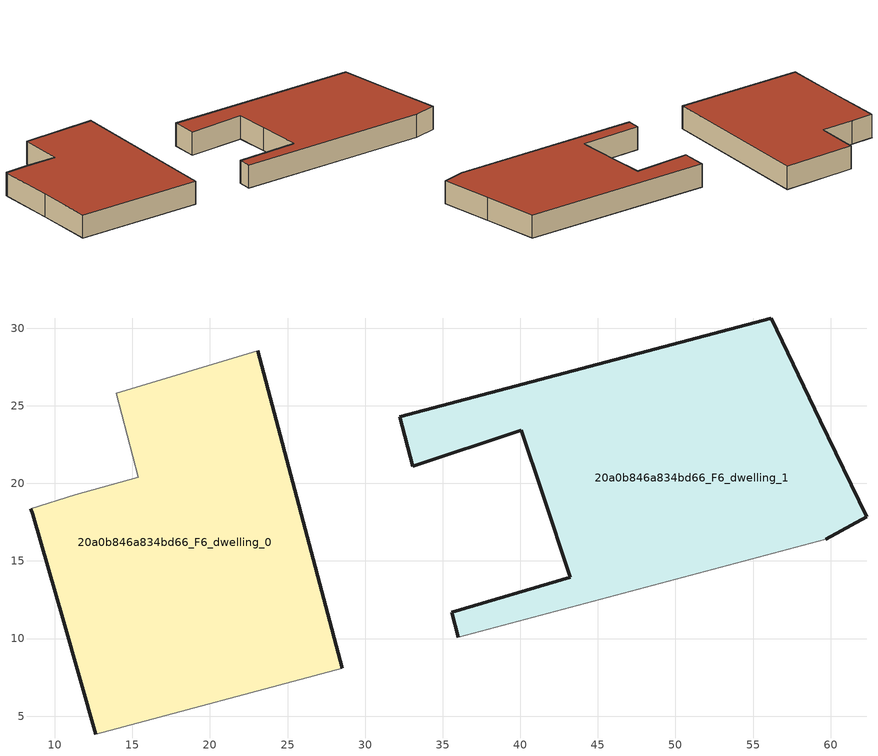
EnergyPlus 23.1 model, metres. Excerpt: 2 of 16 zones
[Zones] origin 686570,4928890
20a0b846a834bd66_F6_dwelling_0
 floor to 20a0b846a834bd66_F5_dwelling_0 (EU_floor_Construction): 28.53,8.08 23.08,28.56 13.95,25.82 15.39,20.39 11.31,19.27 8.46,18.38 8.57,18.01 10.57,11.09 12.65,3.85 z18
 wall outside (EU_wall_Construction): 23.08,28.56 28.53,8.08 / 12.65,3.85 10.57,11.09 8.57,18.01 8.46,18.38 z18:21
 wall adiabatic (EU_wall_Construction): 8.46,18.38 11.31,19.27 15.39,20.39 13.95,25.82 23.08,28.56 / 28.53,8.08 12.65,3.85 z18:21
 roof outside (EU_roof_Construction): 23.08,28.56 28.53,8.08 12.65,3.85 10.57,11.09 8.57,18.01 8.46,18.38 11.31,19.27 15.39,20.39 13.95,25.82 z21
20a0b846a834bd66_F6_dwelling_1
 floor to 20a0b846a834bd66_F5_dwelling_1 (EU_floor_Construction): 59.68,16.39 62.31,17.86 59.34,24.05 56.16,30.66 32.23,24.3 33.08,21.11 40.07,23.43 41.44,19.29 43.21,13.95 35.58,11.69 36.01,10.08 z18
 wall outside (EU_wall_Construction): 36.01,10.08 35.58,11.69 43.21,13.95 41.44,19.29 40.07,23.43 33.08,21.11 32.23,24.3 56.16,30.66 59.34,24.05 62.31,17.86 59.68,16.39 z18:21
 wall adiabatic (EU_wall_Construction): 59.68,16.39 36.01,10.08 z18:21
 roof outside (EU_roof_Construction): 56.16,30.66 59.34,24.05 62.31,17.86 59.68,16.39 36.01,10.08 35.58,11.69 43.21,13.95 41.44,19.29 40.07,23.43 33.08,21.11 32.23,24.3 z21
[Building]
EU S2 Campaign: North Axis=0; Terrain=City; Solar Distribution=FullExterior
[Site:Location]
Bologna: Latitude=44.5; Longitude=11.25; Time Zone=1; Elevation=37
[SizingPeriod:WeatherFileDays]
AnnualSizingPeriod: Begin Month=1; Begin Day of Month=1; End Month=12; End Day of Month=31; Day of Week for Start Day=Monday; Use Weather File Daylight Saving Period=No; Use Weather File Rain and Snow Indicators=No
[MATERIAL]
EU_InternalMass_Material: Roughness=MediumRough; Thickness=0.1; Conductivity=1; Density=1800; Specific Heat=900; Thermal Absorptance=0.9; Solar Absorptance=0.7; Visible Absorptance=0.7
[MATERIAL:NOMASS] Roughness=MediumRough; Thermal Absorptance=0.9; Solar Absorptance=0.7; Visible Absorptance=0.7
Name | Thermal Resistance
EU_wall_NoMass | 0.905828
EU_roof_NoMass | 0.37593
EU_floor_NoMass | 0.67114
[CONSTRUCTION]
EU_wall_Construction: EU_wall_NoMass
EU_roof_Construction: EU_roof_NoMass
EU_floor_Construction: EU_floor_NoMass
EU_InternalMass_Construction: EU_InternalMass_Material
[ZONE] Type=1; Multiplier=1; Ceiling Height=autocalculate; Floor Area=autocalculate; Part of Total Floor Area=Yes
Name | Volume
20a0b846a834bd66_F6_dwelling_0 | 923.863
20a0b846a834bd66_F6_dwelling_1 | 923.806
[INTERNALMASS] Construction=EU_InternalMass_Construction
Name | Zone or ZoneList | Surface Area
20a0b846a834bd66_F6_dwelling_0_EU_InternalMass | 20a0b846a834bd66_F6_dwelling_0 | 407.276
20a0b846a834bd66_F6_dwelling_1_EU_InternalMass | 20a0b846a834bd66_F6_dwelling_1 | 516.556
[OTHEREQUIPMENT] Fuel Type=Electricity; Design Level Calculation Method=Watts/Area; Power per Zone Floor Area=1; Fraction Latent=0; Fraction Radiant=0; Fraction Lost=0; Carbon Dioxide Generation Rate=0; EndUse Subcategory=EU_Step8_InternalGains
Name | Zone or ZoneList or Space or SpaceList | Schedule
EU_Step8_InternalGain_20a0b846a834bd66_F6_dwelling_0_f000 | 20a0b846a834bd66_F6_dwelling_0 | EU_Step8_GainSchedule_20a0b846a834bd66_F6_dwelling_0_f000
EU_Step8_InternalGain_20a0b846a834bd66_F6_dwelling_1_f000 | 20a0b846a834bd66_F6_dwelling_1 | EU_Step8_GainSchedule_20a0b846a834bd66_F6_dwelling_1_f000
[ZONEVENTILATION:DESIGNFLOWRATE] Schedule=EU_AlwaysOn; Design Flow Rate Calculation Method=AirChanges/Hour; Air Changes per Hour=0.73129; Ventilation Type=Natural; Fan Pressure Rise=0; Fan Total Efficiency=1; Constant Term Coefficient=1; Temperature Term Coefficient=0; Velocity Term Coefficient=0; Velocity Squared Term Coefficient=0; Minimum Indoor Temperature=-100; Maximum Indoor Temperature=100; Delta Temperature=-100; Minimum Outdoor Temperature=-100; Maximum Outdoor Temperature=100; Maximum Wind Speed=40
Name | Zone or ZoneList or Space or SpaceList
EU_ConstantAir_20a0b846a834bd66_F6_dwelling_0 | 20a0b846a834bd66_F6_dwelling_0
EU_ConstantAir_20a0b846a834bd66_F6_dwelling_1 | 20a0b846a834bd66_F6_dwelling_1
[HVACTEMPLATE:ZONE:IDEALLOADSAIRSYSTEM] System Availability Schedule=EU_AlwaysOn; Maximum Heating Supply Air Temperature=50; Minimum Cooling Supply Air Temperature=13; Maximum Heating Supply Air Humidity Ratio=0.0156; Minimum Cooling Supply Air Humidity Ratio=0.0077; Heating Limit=NoLimit; Cooling Limit=NoLimit; Heating Availability Schedule=EU_AlwaysOn; Cooling Availability Schedule=EU_CoolingOff; Dehumidification Control Type=ConstantSensibleHeatRatio; Cooling Sensible Heat Ratio=0.7; Dehumidification Setpoint=60; Humidification Control Type=None; Humidification Setpoint=30; Outdoor Air Method=None; Outdoor Air Flow Rate per Person=0.00944; Outdoor Air Flow Rate per Zone Floor Area=0; Outdoor Air Flow Rate per Zone=0; Demand Controlled Ventilation Type=None; Outdoor Air Economizer Type=NoEconomizer; Heat Recovery Type=None; Sensible Heat Recovery Effectiveness=0.7; Latent Heat Recovery Effectiveness=0.65
Name | Template Thermostat
20a0b846a834bd66_F6_dwelling_0 | EU_HeatOnly_20a0b846a834bd66_F6_dwelling_0
20a0b846a834bd66_F6_dwelling_1 | EU_HeatOnly_20a0b846a834bd66_F6_dwelling_1
[SIZING:ZONE] Zone Cooling Design Supply Air Temperature Input Method=SupplyAirTemperature; Zone Cooling Design Supply Air Temperature=13; Zone Heating Design Supply Air Temperature Input Method=SupplyAirTemperature; Zone Heating Design Supply Air Temperature=50; Zone Cooling Design Supply Air Humidity Ratio=0.008; Zone Heating Design Supply Air Humidity Ratio=0.008; Cooling Design Air Flow Method=DesignDay; Cooling Design Air Flow Rate=0; Cooling Minimum Air Flow per Zone Floor Area=0.000762; Cooling Minimum Air Flow=0; Cooling Minimum Air Flow Fraction=0.2; Heating Design Air Flow Method=DesignDay; Heating Design Air Flow Rate=0; Heating Maximum Air Flow per Zone Floor Area=0.002032; Heating Maximum Air Flow=0.141576; Heating Maximum Air Flow Fraction=0.3; Account for Dedicated Outdoor Air System=No; Dedicated Outdoor Air System Control Strategy=NeutralSupplyAir; Dedicated Outdoor Air Low Setpoint Temperature for Design=autosize; Dedicated Outdoor Air High Setpoint Temperature for Design=autosize; Zone Load Sizing Method=Sensible Load Only No Latent Load; Zone Latent Cooling Design Supply Air Humidity Ratio Input Method=HumidityRatioDifference; Zone Cooling Design Supply Air Humidity Ratio Difference=0.005; Zone Latent Heating Design Supply Air Humidity Ratio Input Method=HumidityRatioDifference; Zone Humidification Design Supply Air Humidity Ratio Difference=0.005
20a0b846a834bd66_F6_dwelling_0; 20a0b846a834bd66_F6_dwelling_1
[SCHEDULE:CONSTANT]
Name | Hourly Value
EU_AlwaysOn | 1
EU_CoolingOff | 0
[SCHEDULE:FILE] Column Number=1; Rows to Skip at Top=0; Number of Hours of Data=8760; Column Separator=Comma; Interpolate to Timestep=No; Minutes per Item=60; Adjust Schedule for Daylight Savings=Yes
Name | File
EU_Step8_GainSchedule_20a0b846a834bd66_F6_dwelling_0_f000 | ../../schedules/20a0b846a834bd66/20a0b846a834bd66_F6_dwelling_0_f000_gain.csv
EU_Step8_GainSchedule_20a0b846a834bd66_F6_dwelling_1_f000 | ../../schedules/20a0b846a834bd66/20a0b846a834bd66_F6_dwelling_1_f000_gain.csv
